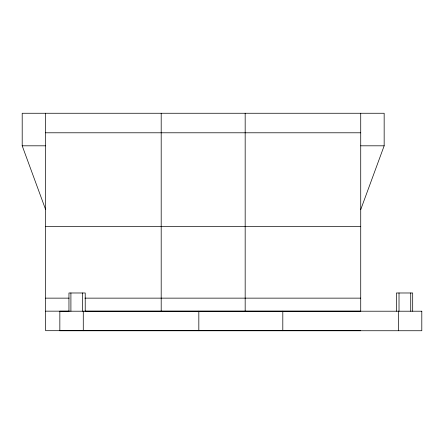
<?xml version="1.0" encoding="UTF-8"?>
<svg xmlns="http://www.w3.org/2000/svg" width="444" height="444" viewBox="0 0 444 444"><rect width="100%" height="100%" fill="white"/><g stroke="black" fill="none" stroke-linecap="round" stroke-linejoin="round"><path stroke-width="0.67" d="M360.722 209.607L384.16 145.81L384.16 113.259L22.2 113.259L22.2 145.81L45.638 209.607M45.638 132.789L360.722 132.789M22.2 145.81L45.638 145.81M360.722 145.81L384.16 145.81M45.638 226.534L360.722 226.534M45.638 298.14L69.098 298.14M84.887 298.14L360.722 298.14M45.638 311.161L69.098 311.161M84.887 311.161L360.722 311.161L360.722 113.259M360.722 330.691L45.638 330.691L45.638 113.259M412.687 311.211L412.687 292.985L396.409 292.985L396.409 311.211M410.733 292.985L410.733 311.211M399.017 292.985L399.017 311.211M398.362 311.211L398.362 330.741M282.806 311.211L282.806 330.741M245.171 113.259L245.171 311.161M198.829 311.211L198.829 330.741M161.194 113.259L161.194 311.161M85.226 311.211L85.226 292.985L68.953 292.985L68.953 311.211M83.278 311.211L83.278 330.741M82.623 292.985L82.623 311.211M70.907 292.985L70.907 311.211M421.8 311.211L59.84 311.211L59.84 330.741L421.8 330.741L421.8 311.211"/></g></svg>
